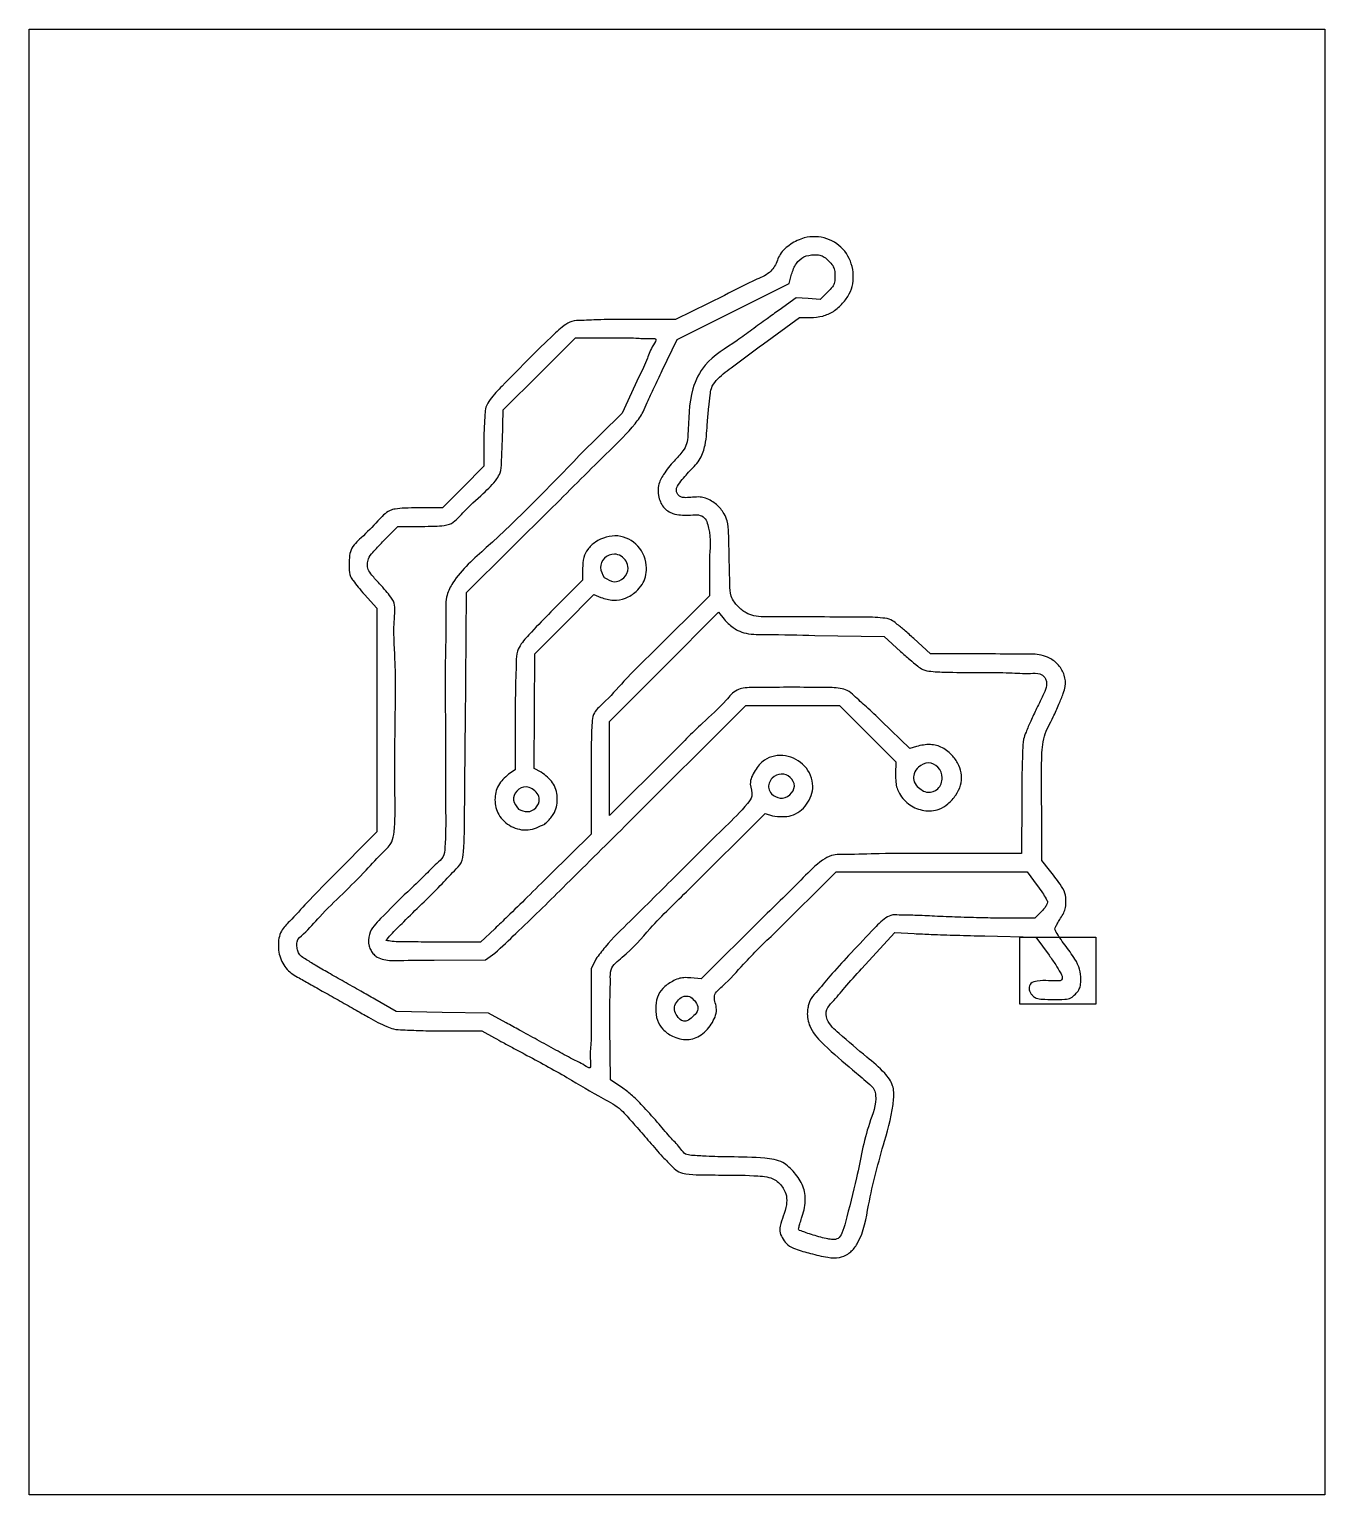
# Model space of a CAD drawing. Header units: millimetres. Extents: x 11 to 197, y 50 to 259.
import ezdxf

# ---------------------------------------------------------------- set-up
doc = ezdxf.new("R2010")
doc.units = ezdxf.units.MM
doc.layers.add('Capa_1', color=7, linetype='CONTINUOUS')

msp = doc.modelspace()

# ---------------------------------------------------------------- linework, layer by layer
at = {"layer": 'Capa_1', "color": 7}
for points in [[(11.16458, 154.56875), (11.16458, 259.476044), (103.90104, 259.476044), (196.6375, 259.476044), (196.6375, 154.56875), (196.6375, 49.66145), (103.90104, 49.66145), (11.16458, 49.66145)], [(93.49612, 180.97799)], [(117.4098, 149.99741)], [(138.30223, 151.03877)], [(81.20157, 147.82612)], [(62.22917, 129.01385)], [(152.96765, 129.49698), (163.88015, 129.49698), (163.88015, 119.89698), (152.96765, 119.89698)], [(104.07947, 118.00717)]]:
    msp.add_lwpolyline(points, close=True, dxfattribs=at)
for points in [[(101.77794, 210.60707), (103.90104, 215.05164), (111.94213, 219.073737), (119.98323, 223.095834), (120.31629, 224.409852)], [(110.70868, 221.375456), (103.69204, 217.936448), (96.7851, 217.934948)], [(125.45987, 221.838236), (124.39682, 220.775185), (122.67181, 220.913651), (120.94681, 221.052118), (118.50934, 219.279792)], [(116.26464, 214.43073), (121.43964, 218.201042), (122.98911, 218.206842)], [(78.89786, 200.51219), (79.03016, 204.98421), (84.20317, 210.13742), (89.37619, 215.290626), (95.11723, 215.290626)], [(98.44852, 209.7152), (96.03876, 204.49367), (89.91571, 198.45139)], [(76.25359, 200.61036), (76.25159, 196.91033), (73.27934, 193.92963), (70.3071, 190.94893), (66.9162, 190.94893)], [(73.60625, 159.9578), (73.73854, 178.84061), (86.09382, 191.04634)], [(61.74688, 186.08649), (63.91048, 188.30312), (67.32052, 188.30312)], [(108.53125, 183.60514), (108.53125, 178.378), (100.43494, 170.30983)], [(90.38158, 182.28636), (90.35598, 180.61129), (85.84823, 176.05668)], [(59.15497, 178.54672), (60.90571, 176.59556), (60.90571, 160.57182), (60.90571, 144.54808), (54.32267, 137.91673)], [(84.45941, 153.11086), (83.45965, 153.62091), (83.49385, 161.83266), (83.52805, 170.04441), (87.77207, 174.28865), (92.01609, 178.53288), (92.98909, 178.12634)], [(103.04112, 155.65898), (94.24372, 146.89882), (94.24372, 153.63504), (94.24372, 160.37125), (102.0446, 168.18503), (109.84548, 175.99881), (110.66915, 174.99955)], [(123.63109, 172.69274), (133.57159, 172.56045), (135.91945, 170.3834)], [(148.12722, 170.04687), (140.21029, 170.04687), (137.79839, 172.25728)], [(96.45117, 145.37913), (113.76753, 162.63857), (120.47913, 162.63857), (127.19073, 162.63857), (131.21566, 158.60367), (135.24059, 154.56878), (135.20899, 152.82102)], [(80.75144, 161.4261), (80.75044, 153.46678), (79.78204, 152.82714)], [(138.19525, 156.80096), (137.23851, 156.5196), (133.17373, 160.43898)], [(91.59792, 152.39223), (91.59792, 144.24559), (85.71094, 138.41711)], [(153.25227, 149.07867), (153.24627, 141.4719), (140.2666, 141.4719)], [(105.60747, 136.31195), (116.53211, 147.20897), (117.58372, 146.84666)], [(157.23361, 139.0981), (156.15625, 140.46106), (156.12075, 147.91178)], [(84.95667, 145.68591), (84.95624, 145.68591)], [(117.94514, 130.16097), (126.69598, 138.82607), (140.36173, 138.82607), (154.02748, 138.82607), (155.48898, 136.88429)], [(116.07236, 132.18545), (107.34111, 123.50242), (105.8859, 123.64621)], [(156.0509, 133.11107), (155.15132, 132.21149), (150.66573, 132.21149)], [(77.80164, 130.68025), (75.77932, 128.77187), (69.00424, 128.77187)], [(130.3321, 124.96683), (135.06733, 130.17045), (137.8603, 129.99956)], [(147.96947, 129.65552), (155.28566, 129.48238), (157.17616, 126.90073)], [(69.14891, 126.18456), (76.46557, 126.25836), (77.80018, 127.18903)], [(92.28078, 126.33423), (91.59786, 124.96381), (91.59786, 117.87201)], [(79.42703, 117.22058), (76.91349, 118.58541), (70.29891, 118.71771), (63.68432, 118.85), (60.64161, 120.59553)], [(70.21062, 116.07831), (75.94365, 116.07231), (77.76068, 115.08012)], [(96.1469, 107.87732), (94.37604, 109.07547), (94.30584, 116.64085)], [(123.39524, 86.83216), (123.39476, 86.83213)], [(128.37797, 84.12388), (128.379, 84.12343)]]:
    msp.add_lwpolyline(points, dxfattribs=at)
for points, knots in [([(122.98911, 218.206842), (123.589782, 218.242981), (124.745392, 218.312507), (126.365771, 219.039293), (127.633581, 220.177092), (128.628597, 221.51132), (129.14384, 223.0696), (129.20414, 225.226855), (128.187116, 227.867371), (125.427603, 229.799749), (122.402799, 229.90974), (120.166115, 228.780775), (118.5276, 227.418153), (118.110103, 225.80869), (117.088079, 224.421806), (114.411405, 223.332105), (112.219501, 222.173826), (110.70868, 221.375456)], [0, 0, 0, 0, 1.793387, 3.450229, 5.207139, 6.860303, 8.387065, 10.047866, 13.271136, 16.404188, 19.626782, 21.774095, 23.864002, 25.751246, 26.606364, 28.939984, 34.116561, 34.116561, 34.116561, 34.116561]), ([(120.31629, 224.409852), (120.492833, 224.94644), (120.819644, 225.939753), (122.02363, 227.020157), (123.294998, 227.223269), (124.300289, 227.19165), (125.050815, 226.873412), (125.623396, 226.294899), (126.203223, 225.722062), (126.525527, 224.957375), (126.52013, 224.143469), (126.530541, 223.307913), (126.13351, 222.490832), (125.709518, 222.080085), (125.45987, 221.838236)], [0, 0, 0, 0, 1.67386, 3.098589, 4.582029, 5.419234, 6.092879, 6.964461, 7.840862, 8.519793, 9.382155, 10.26571, 10.990408, 12.028117, 12.028117, 12.028117, 12.028117]), ([(118.50934, 219.279792), (117.937449, 218.863294), (116.646696, 217.923263), (114.633386, 216.477117), (111.697945, 214.25618), (108.005244, 212.22072), (105.513609, 207.139504), (105.593734, 203.197691), (105.379074, 200.136272), (104.627215, 198.870847), (103.349731, 197.544551), (102.046614, 195.981997), (101.151622, 194.273991), (101.206413, 192.585101), (101.773769, 190.972208), (103.491823, 189.918451), (104.797067, 189.901468), (105.55469, 189.89161)], [0, 0, 0, 0, 2.12288, 4.791324, 7.427624, 13.212077, 16.99326, 23.707023, 24.941231, 26.060971, 28.020939, 30.468527, 32.179997, 33.628053, 35.433767, 37.055357, 39.298795, 39.298795, 39.298795, 39.298795]), ([(96.7851, 217.934948), (95.526445, 217.936827), (93.340411, 217.940091), (90.711988, 217.787243), (88.845272, 217.789218), (87.324467, 216.807647), (85.237509, 214.79913), (82.285298, 211.90352), (79.387138, 208.952449), (77.384327, 206.861837), (76.465422, 205.457484), (76.386514, 204.100287), (76.269264, 202.52399), (76.259085, 201.281239), (76.25359, 200.61036)], [0, 0, 0, 0, 3.76609, 6.540954, 7.975312, 9.212964, 11.817571, 16.709323, 21.601075, 24.205681, 25.443335, 26.493541, 28.206179, 30.215325, 30.215325, 30.215325, 30.215325]), ([(95.11723, 215.290626), (96.11946, 215.303147), (97.836831, 215.324603), (99.437314, 215.138989), (101.174271, 215.280683), (100.134031, 213.778847), (99.664994, 212.196051), (98.894493, 210.624708), (98.44852, 209.7152)], [0, 0, 0, 0, 2.891891, 4.955395, 5.747164, 6.61696, 8.740863, 11.65958, 11.65958, 11.65958, 11.65958]), ([(137.79839, 172.25728), (137.358479, 172.653997), (136.544637, 173.387928), (135.453726, 174.252622), (134.496283, 175.0264), (132.776673, 175.296135), (129.364628, 175.319528), (124.108885, 175.320466), (118.961643, 175.415593), (115.418089, 175.307513), (113.901975, 175.800407), (113.162057, 176.340207), (112.597202, 176.848813), (112.041987, 177.488312), (111.49985, 178.510583), (111.453452, 180.673546), (111.373153, 183.662936), (111.3171, 186.690284), (111.229483, 188.899631), (110.714999, 190.050785), (110.165803, 190.832326), (109.560299, 191.450772), (108.831489, 191.966571), (108.065868, 192.386227), (107.121901, 192.561506), (106.164976, 192.461328), (105.276892, 192.398882), (104.585759, 192.435197), (104.017295, 192.752757), (103.631542, 193.615707), (104.510589, 194.899522), (105.73972, 196.264621), (107.338189, 197.859639), (108.118322, 200.368637), (108.217025, 202.86292), (108.423546, 205.255779), (108.627892, 206.842159), (108.768573, 208.200137), (109.780047, 209.637315), (112.439578, 211.584859), (114.724718, 213.285018), (116.26464, 214.43073)], [0, 0, 0, 0, 1.774097, 3.282099, 4.201788, 5.398965, 8.357262, 14.52088, 21.100113, 23.874262, 25.05506, 25.79181, 26.605425, 27.3324, 28.327378, 29.999931, 33.692069, 37.361989, 39.11012, 40.239066, 41.085444, 41.969685, 42.818416, 43.760323, 44.562587, 45.654328, 46.627051, 47.250313, 47.686648, 48.529953, 49.709537, 51.941792, 54.261761, 56.29113, 59.638829, 61.750482, 63.482835, 64.463581, 65.783334, 68.571483, 74.332924, 74.332924, 74.332924, 74.332924]), ([(86.09382, 191.04634), (88.792664, 193.753866), (92.747077, 197.721001), (97.275407, 202.090433), (99.027693, 204.500252), (99.738208, 206.326488), (100.682205, 208.275371), (101.395597, 209.793454), (101.77794, 210.60707)], [0, 0, 0, 0, 11.471115, 16.807763, 18.861533, 20.329427, 22.664289, 25.360916, 25.360916, 25.360916, 25.360916]), ([(67.32052, 188.30312), (67.946306, 188.310605), (69.034865, 188.323626), (70.364143, 188.397592), (71.924831, 188.679246), (73.568733, 190.72086), (75.87677, 192.734088), (77.79432, 194.553651), (78.708908, 196.094995), (78.807411, 197.978277), (78.861348, 199.489311), (78.89786, 200.51219)], [0, 0, 0, 0, 1.875373, 3.26222, 4.010057, 6.546969, 10.582766, 13.431613, 14.391059, 15.866584, 18.958398, 18.958398, 18.958398, 18.958398]), ([(89.91571, 198.45139), (85.596864, 193.95845), (79.668858, 187.791483), (72.569191, 181.766105), (70.713377, 178.284018), (70.888978, 174.604398), (70.638311, 168.267751), (70.787753, 158.785243), (70.75936, 149.614713), (70.79623, 143.630964), (70.559301, 140.923553), (69.152576, 139.771642), (67.575982, 138.072714), (64.786461, 135.499753), (62.129082, 132.848681), (59.729492, 130.351291), (59.666593, 128.510169), (60.062856, 127.574334), (60.458384, 127.025755), (61.062722, 126.533269), (62.31357, 126.114005), (65.081118, 126.195397), (67.484338, 126.188995), (69.14891, 126.18456)], [0, 0, 0, 0, 18.738942, 25.720895, 27.630956, 30.286758, 36.493655, 46.818936, 58.707932, 63.769304, 65.182773, 66.43551, 68.974608, 72.251754, 77.717092, 80.488604, 82.156513, 82.860991, 83.51558, 84.166613, 85.167129, 87.38903, 92.39617, 92.39617, 92.39617, 92.39617]), ([(66.9162, 190.94893), (66.239346, 190.942577), (65.119517, 190.932067), (63.740354, 190.855751), (62.303436, 190.479321), (60.815242, 188.761103), (59.020252, 186.948906), (57.214654, 185.365987), (56.936269, 183.706271), (56.946839, 182.434459), (57.018982, 181.249239), (57.621418, 180.396151), (58.280951, 179.544697), (58.846038, 178.899467), (59.15497, 178.54672)], [0, 0, 0, 0, 2.030405, 3.359225, 4.142334, 6.413265, 9.8274, 12.080878, 13.218812, 14.721972, 15.961832, 16.639739, 17.804444, 19.209122, 19.209122, 19.209122, 19.209122]), ([(105.55469, 189.89161), (106.359271, 189.975624), (107.840555, 190.130299), (108.812202, 187.056088), (108.648297, 185.042836), (108.53125, 183.60514)], [0, 0, 0, 0, 2.121753, 3.906276, 8.363883, 8.363883, 8.363883, 8.363883]), ([(92.98909, 178.12634), (93.585848, 177.940391), (94.744503, 177.579355), (96.589803, 177.912296), (97.965125, 178.838871), (98.929688, 179.928362), (99.456655, 181.099778), (99.669692, 183.048701), (98.658631, 185.725177), (95.432832, 187.380047), (92.634277, 186.514229), (91.101081, 185.127513), (90.42779, 183.781436), (90.398009, 182.817909), (90.38158, 182.28636)], [0, 0, 0, 0, 1.853265, 3.598269, 5.403934, 6.736604, 7.920134, 9.191821, 12.556755, 15.76269, 19.089974, 20.611528, 21.894313, 23.472785, 23.472785, 23.472785, 23.472785]), ([(60.64161, 120.59553), (59.965992, 120.982007), (58.494758, 121.823604), (56.276504, 123.085336), (54.10666, 124.313707), (52.236233, 125.372526), (50.925418, 126.224275), (49.998898, 126.758367), (49.620478, 127.382928), (49.49296, 128.056135), (49.375915, 129.087652), (51.013267, 130.391821), (52.951644, 132.744554), (56.076601, 135.732067), (59.179137, 138.79601), (61.406394, 141.304625), (63.175123, 142.943235), (63.570045, 145.669865), (63.49039, 151.416193), (63.513978, 159.682013), (63.686355, 168.392644), (63.200904, 173.941393), (63.650129, 177.117685), (62.842167, 178.305439), (62.176953, 179.137405), (61.243686, 180.176341), (60.334974, 181.129743), (59.660776, 182.065534), (59.545898, 182.909909), (59.681292, 183.80309), (60.542736, 184.84608), (61.271375, 185.596664), (61.74688, 186.08649)], [0, 0, 0, 0, 2.33513, 5.085009, 7.654316, 9.821037, 11.516486, 12.376768, 12.96698, 13.630863, 14.450162, 15.884453, 19.294368, 23.946994, 28.696056, 32.359003, 34.147816, 35.644676, 40.343856, 51.568624, 60.396981, 66.281848, 68.655476, 69.355924, 70.508334, 71.870201, 73.529784, 74.489297, 75.245265, 76.028332, 77.126608, 79.189685, 79.189685, 79.189685, 79.189685]), ([(93.49612, 180.97799), (93.225423, 181.446677), (92.699954, 182.356479), (93.402761, 183.923087), (94.766167, 184.486995), (95.95678, 184.116678), (96.684061, 183.348975), (97.04444, 182.152381), (96.430326, 180.79344), (94.842965, 180.142036), (93.949607, 180.696522), (93.49612, 180.97799)], [0, 0, 0, 0, 1.540498, 2.990374, 4.528185, 5.529848, 6.553753, 7.587568, 9.104462, 10.579745, 12.100693, 12.100693, 12.100693, 12.100693]), ([(85.84823, 176.05668), (84.91174, 175.099633), (83.451096, 173.606927), (81.770392, 171.802565), (80.891294, 170.362131), (80.900262, 168.3859), (80.739669, 165.409862), (80.747075, 162.903235), (80.75144, 161.4261)], [0, 0, 0, 0, 4.013378, 6.259664, 7.420718, 8.948458, 12.028757, 16.448422, 16.448422, 16.448422, 16.448422]), ([(110.66915, 174.99955), (110.853307, 174.80032), (111.240379, 174.381567), (111.891665, 173.857578), (112.706217, 173.296155), (114.325867, 172.792424), (118.057568, 172.836619), (121.333815, 172.752044), (123.63109, 172.69274)], [0, 0, 0, 0, 0.812803, 1.708394, 2.503064, 3.766369, 6.710275, 13.618497, 13.618497, 13.618497, 13.618497]), ([(100.43494, 170.30983), (99.028622, 168.931353), (96.564857, 166.516362), (93.950685, 163.464342), (91.884538, 161.711864), (91.681683, 159.649241), (91.600095, 156.681153), (91.598773, 154.074431), (91.59792, 152.39223)], [0, 0, 0, 0, 5.875844, 10.294046, 12.302623, 13.531289, 16.295092, 21.323938, 21.323938, 21.323938, 21.323938]), ([(135.91945, 170.3834), (136.348483, 169.993541), (137.142208, 169.272288), (138.210406, 168.426725), (139.153162, 167.687514), (140.713082, 167.471482), (143.52556, 167.397839), (147.300011, 167.361582), (151.220891, 167.394482), (153.945922, 167.194663), (155.582199, 167.329871), (156.265774, 166.994792), (156.569875, 166.664116), (156.827421, 166.181632), (156.859102, 165.35094), (156.258923, 164.019358), (155.454941, 162.346519), (154.569854, 160.511557), (153.952492, 159.043718), (153.399314, 157.663264), (153.395026, 155.687963), (153.256727, 152.789236), (153.253869, 150.409557), (153.25227, 149.07867)], [0, 0, 0, 0, 1.735998, 3.211653, 4.112966, 5.260792, 7.805611, 12.626084, 16.558957, 19.532665, 20.905176, 21.318585, 21.766905, 22.231541, 22.933679, 24.163013, 26.545219, 28.538198, 30.258693, 31.338211, 32.957988, 36.100179, 40.087527, 40.087527, 40.087527, 40.087527]), ([(156.12075, 147.91178), (156.080777, 150.287652), (156.022941, 153.725215), (156.272731, 158.269666), (157.645617, 160.696775), (158.558683, 162.733206), (159.136386, 164.186037), (159.617104, 165.560072), (159.43128, 167.035176), (158.615166, 168.492733), (157.392761, 169.456298), (155.69113, 170.040568), (152.599275, 170.002648), (149.960732, 170.028739), (148.12722, 170.04687)], [0, 0, 0, 0, 7.163905, 10.365192, 13.4065, 15.385276, 17.071677, 18.107779, 19.709312, 21.343091, 23.018791, 24.249783, 26.673047, 32.192192, 32.192192, 32.192192, 32.192192]), ([(120.29791, 165.27331), (118.749138, 165.257669), (116.447229, 165.234422), (113.826785, 165.271484), (112.080059, 164.805512), (110.410636, 162.665727), (107.128426, 159.830437), (104.530173, 157.17869), (103.04112, 155.65898)], [0, 0, 0, 0, 4.648237, 6.908581, 7.850491, 9.940541, 14.677316, 21.036233, 21.036233, 21.036233, 21.036233]), ([(133.17373, 160.43898), (132.459332, 161.127274), (131.177688, 162.362088), (129.526502, 163.770123), (128.384914, 164.873116), (126.854165, 165.222975), (124.186437, 165.241732), (121.858272, 165.260639), (120.29791, 165.27331)], [0, 0, 0, 0, 2.969275, 5.32694, 6.566152, 7.61408, 9.915635, 14.592949, 14.592949, 14.592949, 14.592949]), ([(62.22917, 129.01385), (62.461149, 129.284189), (63.264214, 130.220049), (65.015279, 131.925948), (67.375203, 134.269613), (69.857179, 136.663562), (71.652557, 138.658462), (73.161673, 140.099934), (73.473454, 143.033326), (73.497045, 149.544018), (73.561119, 155.654121), (73.60625, 159.9578)], [0, 0, 0, 0, 1.06843, 3.698689, 7.323683, 11.062781, 13.993212, 15.485508, 17.092392, 22.485541, 35.33433, 35.33433, 35.33433, 35.33433]), ([(117.58372, 146.84666), (118.504163, 146.747837), (120.355191, 146.549101), (122.673687, 148.375494), (123.745482, 151.224787), (122.418258, 154.240456), (119.537119, 155.806492), (116.513781, 155.290496), (115.031978, 153.369689), (114.087361, 151.53474), (114.910113, 149.797077), (113.276707, 147.66758), (109.651804, 144.184539), (103.965711, 138.514916), (98.244046, 132.790545), (94.181909, 128.892154), (92.718481, 126.923147), (92.28078, 126.33423)], [0, 0, 0, 0, 2.683815, 5.397203, 8.149247, 11.253435, 14.345545, 17.42165, 19.446461, 21.499143, 23.214147, 24.441336, 28.983924, 38.762172, 48.227705, 53.381549, 55.580814, 55.580814, 55.580814, 55.580814]), ([(135.20899, 152.82102), (135.206076, 152.439089), (135.200927, 151.764052), (135.373454, 150.812211), (135.926094, 149.617178), (137.146762, 148.289074), (139.227674, 147.481443), (141.261934, 147.574151), (142.790638, 148.570394), (143.842722, 149.762684), (144.598088, 151.171536), (144.719329, 152.69258), (144.309771, 154.156169), (143.372073, 155.537064), (142.006296, 156.702007), (140.100599, 157.223102), (138.85451, 156.947023), (138.19525, 156.80096)], [0, 0, 0, 0, 1.144614, 2.023027, 2.874139, 5.070332, 7.228567, 9.401499, 10.876576, 12.575343, 14.145533, 15.578863, 17.036302, 18.620738, 20.527223, 22.308493, 24.309623, 24.309623, 24.309623, 24.309623]), ([(138.30223, 151.03877), (138.085381, 151.3329), (137.680713, 151.881785), (137.796347, 152.996325), (138.498595, 154.005566), (139.888761, 154.670036), (141.451507, 153.921186), (142.082971, 152.300412), (141.471117, 150.615285), (139.676215, 149.952655), (138.778057, 150.662636), (138.30223, 151.03877)], [0, 0, 0, 0, 1.059459, 1.977082, 3.132713, 4.660087, 6.148359, 7.763137, 9.461854, 10.977974, 12.686137, 12.686137, 12.686137, 12.686137]), ([(79.78204, 152.82714), (79.235333, 152.331341), (78.151836, 151.348738), (77.668459, 149.118393), (78.24146, 146.847349), (80.063516, 145.15455), (82.649317, 144.579221), (84.180474, 145.313618), (84.95667, 145.68591)], [0, 0, 0, 0, 2.16709, 4.294869, 6.470238, 8.924752, 11.376079, 13.89636, 13.89636, 13.89636, 13.89636]), ([(84.95624, 145.68591), (85.126024, 145.830253), (85.494581, 146.143585), (85.950444, 146.716845), (86.631091, 147.756909), (86.934692, 149.52592), (86.259101, 151.75546), (85.059454, 152.658949), (84.45941, 153.11086)], [0, 0, 0, 0, 0.667147, 1.448201, 2.187507, 4.381426, 6.583778, 8.787748, 8.787748, 8.787748, 8.787748]), ([(117.4098, 149.99741), (117.259617, 150.252181), (116.977482, 150.730795), (117.037034, 151.601619), (117.592992, 152.480299), (118.814987, 153.009859), (120.234568, 152.513951), (120.953509, 151.096911), (120.15247, 149.716849), (118.633632, 149.145468), (117.80967, 149.71905), (117.4098, 149.99741)], [0, 0, 0, 0, 0.869125, 1.632745, 2.477737, 3.888034, 5.254928, 6.618705, 8.044015, 9.513711, 10.899467, 10.899467, 10.899467, 10.899467]), ([(81.20157, 147.82612), (80.883042, 148.235649), (80.26755, 149.026981), (80.821476, 150.581775), (82.121291, 151.15735), (83.225425, 150.759799), (83.922864, 150.120971), (84.353053, 149.081885), (83.789556, 147.897911), (82.470182, 147.255855), (81.628655, 147.634137), (81.20157, 147.82612)], [0, 0, 0, 0, 1.46544, 2.831667, 4.29351, 5.215521, 6.20182, 7.07558, 8.394214, 9.697218, 11.039972, 11.039972, 11.039972, 11.039972]), ([(77.80018, 127.18903), (78.81871, 128.130051), (82.128902, 131.188339), (88.297325, 137.303897), (93.482579, 142.439159), (96.45117, 145.37913)], [0, 0, 0, 0, 4.159901, 13.519547, 26.054141, 26.054141, 26.054141, 26.054141]), ([(140.2666, 141.4719), (137.786953, 141.488406), (133.735531, 141.515375), (129.045423, 141.289396), (126.207113, 141.390686), (124.050427, 140.142394), (120.930469, 136.900278), (118.057797, 134.11233), (116.07236, 132.18545)], [0, 0, 0, 0, 7.417793, 12.119712, 14.229284, 15.696608, 19.406761, 27.709261, 27.709261, 27.709261, 27.709261]), ([(157.17616, 126.90073), (157.503466, 126.446786), (158.088695, 125.635128), (158.692231, 124.570803), (159.120583, 123.8787), (159.015318, 123.244315), (158.115963, 123.218921), (157.023439, 123.25825), (155.707666, 123.28917), (154.519388, 123.005997), (154.246249, 122.262455), (154.372566, 121.770292), (154.559834, 121.423613), (154.855577, 121.038422), (155.399803, 120.669914), (156.434422, 120.575231), (157.802159, 120.575539), (159.16635, 120.54459), (160.327745, 120.724841), (160.926093, 121.328917), (161.458084, 121.871968), (161.714609, 122.636394), (161.722747, 123.639014), (161.636488, 124.96678), (160.75357, 126.629104), (159.687856, 128.035768), (158.740917, 129.311348), (158.308935, 130.051963), (157.938552, 130.605251), (158.164287, 131.083017), (158.416947, 131.587892), (158.841715, 132.236805), (159.289887, 132.932582), (159.563416, 133.760587), (159.62106, 134.704841), (159.511314, 135.890304), (158.584191, 137.394236), (157.758237, 138.436242), (157.23361, 139.0981)], [0, 0, 0, 0, 1.675391, 2.995624, 3.68673, 4.082017, 4.63016, 5.959837, 7.614981, 8.571237, 9.335078, 9.665862, 10.080577, 10.508381, 11.116103, 11.985432, 13.55596, 15.237725, 16.115173, 16.946939, 17.712949, 18.378353, 19.296445, 20.715946, 22.310042, 24.827785, 26.05779, 27.015559, 27.501662, 27.866458, 28.488084, 29.239704, 30.174495, 30.967705, 31.81974, 33.004801, 34.466164, 37.010477, 37.010477, 37.010477, 37.010477]), ([(54.32267, 137.91673), (53.180995, 136.770228), (51.163515, 134.744219), (48.890941, 132.190817), (47.013229, 130.352553), (46.681092, 128.164248), (47.160566, 125.987254), (48.321985, 124.461853), (49.838149, 123.641975), (51.391208, 122.719988), (53.441481, 121.590058), (55.679083, 120.339056), (57.799749, 119.145174), (59.577923, 118.100486), (61.03027, 117.289825), (62.220824, 116.731672), (63.40457, 116.256433), (65.045379, 116.212266), (67.343444, 116.090782), (69.192401, 116.082739), (70.21062, 116.07831)], [0, 0, 0, 0, 4.842739, 8.557716, 10.344844, 12.533313, 14.810137, 16.937141, 18.007699, 19.956958, 22.363455, 25.026751, 27.64914, 29.663018, 31.215705, 32.632962, 33.615565, 35.007686, 37.497059, 40.548235, 40.548235, 40.548235, 40.548235]), ([(85.71094, 138.41711), (84.63069, 137.350765), (82.607498, 135.353617), (79.975153, 132.770365), (78.410875, 131.266109), (77.80164, 130.68025)], [0, 0, 0, 0, 4.553721, 8.528629, 11.064281, 11.064281, 11.064281, 11.064281]), ([(155.48898, 136.88429), (155.744202, 136.539107), (156.201855, 135.920141), (156.650187, 135.129875), (157.029555, 134.530711), (156.799736, 134.043265), (156.498085, 133.593912), (156.207557, 133.280218), (156.0509, 133.11107)], [0, 0, 0, 0, 1.275759, 2.287637, 2.826986, 3.205584, 3.793042, 4.480487, 4.480487, 4.480487, 4.480487]), ([(94.30584, 116.64085), (94.288804, 117.944991), (94.258925, 120.232403), (94.39406, 122.900767), (94.291659, 125.250342), (97.134957, 127.307099), (100.411758, 131.30228), (103.706241, 134.478798), (105.60747, 136.31195)], [0, 0, 0, 0, 3.893525, 6.829095, 8.174199, 10.587263, 16.34174, 24.194282, 24.194282, 24.194282, 24.194282]), ([(150.66573, 132.21149), (149.666094, 132.221147), (147.482669, 132.24224), (144.187122, 132.341995), (140.951824, 132.474149), (138.135241, 132.6393), (136.075037, 132.603989), (134.516645, 132.749143), (133.152117, 131.801716), (131.239778, 129.794167), (128.652994, 127.048689), (125.968504, 124.14576), (124.195449, 121.962115), (122.97546, 120.684516), (122.71956, 119.78759), (122.597839, 119.168771), (122.502063, 118.025156), (123.013195, 116.053777), (125.514349, 113.457249), (128.425066, 111.038156), (130.810179, 108.971365), (132.160931, 107.856073), (132.595036, 105.732772), (130.796555, 101.594605), (129.851844, 95.506651), (128.413871, 90.222677), (127.67011, 87.329166), (127.074478, 86.262625), (126.202815, 86.155594), (125.384243, 86.306179), (124.448447, 86.516523), (123.7579, 86.723474), (123.39524, 86.83216)], [0, 0, 0, 0, 2.999186, 6.550883, 9.886851, 12.726094, 14.975823, 16.151523, 17.238694, 19.753158, 24.553827, 28.522715, 31.583089, 33.077268, 33.671656, 34.349227, 34.971698, 37.105577, 40.180568, 45.570492, 48.453718, 49.811818, 50.579401, 54.740347, 62.730735, 69.291451, 70.956977, 71.866454, 72.665243, 73.365688, 74.393132, 75.529535, 75.529535, 75.529535, 75.529535]), ([(105.8859, 123.64621), (105.551531, 123.677616), (104.950756, 123.734043), (104.037272, 123.565941), (103.009392, 123.050476), (101.836582, 122.293597), (100.964687, 120.86533), (100.801746, 119.239679), (100.968572, 117.608374), (101.843812, 116.178865), (103.349399, 115.159842), (105.346714, 114.587774), (107.575369, 115.397397), (108.787114, 116.898041), (109.499828, 118.291677), (109.633437, 119.613886), (108.870769, 121.209143), (111.236923, 123.074182), (113.755043, 126.132018), (116.390056, 128.665692), (117.94514, 130.16097)], [0, 0, 0, 0, 1.003855, 1.803668, 2.744752, 4.441414, 5.920236, 7.580724, 9.263001, 10.756414, 12.433373, 14.634875, 16.715269, 19.125338, 20.258704, 21.360661, 23.058676, 24.79682, 29.228054, 35.608977, 35.608977, 35.608977, 35.608977]), ([(69.00424, 128.77187), (67.839265, 128.786599), (65.877407, 128.811403), (63.607616, 128.798974), (62.524024, 128.967887), (62.22917, 129.01385)], [0, 0, 0, 0, 3.49814, 5.890987, 6.785506, 6.785506, 6.785506, 6.785506]), ([(137.8603, 129.99956), (138.66337, 129.961246), (140.676383, 129.865208), (144.046576, 129.75845), (146.613464, 129.691099), (147.96947, 129.65552)], [0, 0, 0, 0, 2.411924, 6.045838, 10.115278, 10.115278, 10.115278, 10.115278]), ([(128.379, 84.12343), (128.553744, 84.263841), (128.92531, 84.562403), (129.389242, 85.100561), (130.665706, 87.093329), (131.431109, 92.46547), (133.295655, 99.231105), (134.940714, 104.834458), (134.96921, 108.346096), (133.402094, 110.430487), (130.596706, 112.661558), (127.814983, 115.119058), (125.347121, 117.197215), (125.14781, 119.179772), (126.514034, 120.518645), (128.060392, 122.499489), (129.508675, 124.072494), (130.3321, 124.96683)], [0, 0, 0, 0, 0.671466, 1.427761, 2.119317, 7.745408, 17.213792, 23.348153, 25.281058, 27.389488, 30.825418, 36.072363, 38.693533, 40.106837, 41.393399, 44.148123, 47.778241, 47.778241, 47.778241, 47.778241]), ([(104.07945, 118.00715), (103.87854, 118.273713), (103.497987, 118.778622), (103.518364, 119.788493), (104.07809, 120.558749), (104.829325, 121.099179), (105.78519, 121.061052), (106.427344, 120.400132), (106.959567, 119.667325), (106.850255, 118.684751), (106.118192, 118.090248), (105.487833, 117.47547), (104.600722, 117.411176), (104.269987, 117.789335), (104.07947, 118.00717)], [0, 0, 0, 0, 0.978289, 1.853024, 2.802951, 3.750539, 4.519004, 5.43159, 6.40586, 7.137428, 8.133904, 9.125319, 9.727354, 10.545345, 10.545345, 10.545345, 10.545345]), ([(91.59786, 117.87201), (91.61818, 116.625026), (91.652993, 114.48855), (91.393333, 112.587032), (91.619668, 110.454041), (90.204474, 111.488393), (88.77475, 112.060433), (86.441683, 113.409931), (83.93721, 114.756243), (81.54933, 116.066411), (80.060333, 116.876171), (79.42703, 117.22058)], [0, 0, 0, 0, 3.571935, 6.11985, 7.095593, 7.908549, 9.868314, 12.551394, 15.602339, 18.526375, 20.690464, 20.690464, 20.690464, 20.690464]), ([(77.76068, 115.08012), (78.178061, 114.852947), (79.107024, 114.34733), (80.533062, 113.575797), (83.589014, 111.9296), (87.906558, 109.603698), (92.433904, 106.822186), (95.540248, 105.235131), (96.962895, 103.602845), (98.320348, 102.09585), (99.99058, 100.139298), (101.654348, 98.219676), (103.051771, 96.796089), (104.107946, 95.801954), (105.486233, 95.512254), (107.667657, 95.44051), (109.518903, 95.433535), (110.7225, 95.429)], [0, 0, 0, 0, 1.425615, 3.17298, 4.863802, 11.841426, 17.847856, 20.90477, 22.115228, 24.30507, 27.000944, 29.834217, 31.9015, 33.038689, 34.07377, 36.013871, 39.619375, 39.619375, 39.619375, 39.619375]), ([(123.39476, 86.83213), (123.053385, 86.934476), (122.454836, 87.113925), (121.852181, 87.402647), (121.264122, 87.502421), (121.372853, 87.98891), (121.496121, 88.507743), (121.940297, 89.7821), (122.425134, 91.557646), (122.070102, 93.945601), (120.782024, 95.777518), (119.043611, 97.508191), (115.647671, 97.995003), (112.027214, 98.010807), (108.475053, 98.073747), (106.41892, 98.217858), (105.022429, 98.321257), (104.255612, 99.478447), (102.935551, 100.79331), (101.227986, 102.85863), (99.394333, 104.915076), (97.700898, 106.690464), (96.610169, 107.523502), (96.1469, 107.87732)], [0, 0, 0, 0, 1.04572, 1.83351, 2.194266, 2.469495, 3.087552, 3.922293, 6.437736, 8.586084, 10.882848, 13.078554, 15.701068, 20.76388, 24.128877, 26.233424, 27.114126, 28.072281, 30.124157, 32.826065, 36.04865, 38.414469, 40.161206, 40.161206, 40.161206, 40.161206]), ([(110.7225, 95.429), (112.292412, 95.41962), (114.671704, 95.405403), (117.796826, 95.109025), (119.085365, 93.724232), (119.65111, 92.429085), (119.601084, 91.015213), (119.148934, 89.595673), (118.65051, 88.3111), (118.584352, 87.117522), (119.100145, 86.233366), (119.73708, 85.30747), (121.178004, 84.696313), (123.101763, 84.174047), (125.170411, 83.645122), (127.074501, 83.459665), (127.978444, 83.920292), (128.37797, 84.12388)], [0, 0, 0, 0, 4.774163, 7.235518, 8.960711, 10.15061, 11.402174, 13.095148, 14.607051, 15.540597, 16.544017, 17.6043, 18.846819, 21.086072, 23.627542, 25.296343, 26.618125, 26.618125, 26.618125, 26.618125])]:
    msp.add_open_spline(points, degree=3, knots=knots, dxfattribs=at)

doc.saveas('drawing.dxf')
